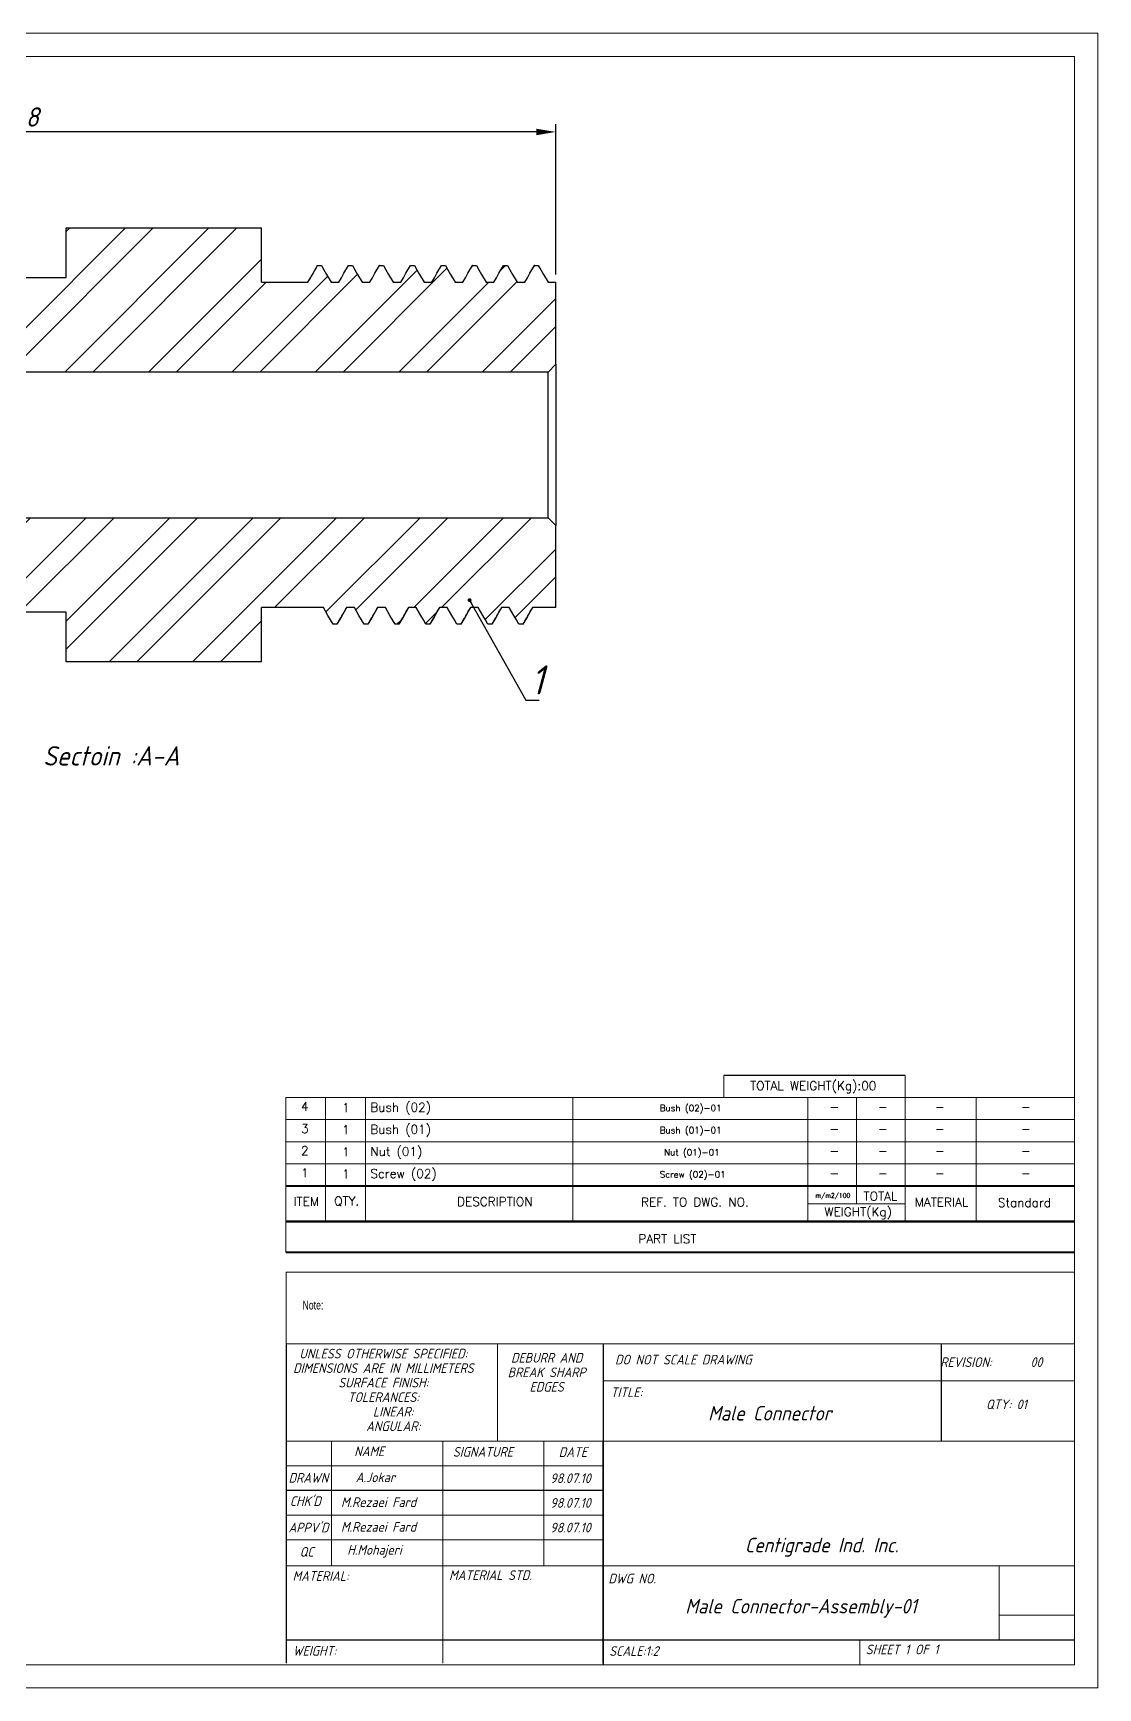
# Model space of a CAD drawing. Header units: millimetres. Extents: x 2776 to 3011, y 762 to 815.
# Drawn here: x 2817.9 to 2852.2, y 761.5 to 815 of the extents above; entities that cross this region are included whole.
import ezdxf
from ezdxf.enums import TextEntityAlignment as Align

# ---------------------------------------------------------------- set-up
doc = ezdxf.new("R2010")
doc.units = ezdxf.units.MM
doc.linetypes.add('SLD-Solid', pattern=[0])
doc.layers.add('title', color=7, linetype='Continuous', lineweight=15)
doc.styles.add('GENISO', font='geniso.shx', dxfattribs={"oblique": 15})
doc.styles.add('SLDTEXTSTYLE0', font='TXT', dxfattribs={"width": 0.75})
doc.styles.add('TITLE', font='romans.shx', dxfattribs={"height": 2.5})
doc.dimstyles.new('Scale', dxfattribs={"dimscale": 0.25, "dimtxt": 2.5, "dimasz": 2.5, "dimexe": 1, "dimexo": 1, "dimgap": 0.2, "dimtad": 1, "dimdec": 1, "dimzin": 0, "dimtxsty": 'GENISO', "dimcen": 2.5, "dimclrd": 1, "dimclre": 1, "dimclrt": 7, "dimadec": 0, "dimazin": 0, "dimtfac": 1, "dimtdec": 1, "dimtmove": 0, "dimatfit": 3, "dimfxl": 1, "dimtzin": 0, "dimlwd": -1, "dimlwe": -1, "dimarcsym": 0})
pattern_1 = [(45, (2775.9276, 755.676), (-1.34704, 1.34704), []), (45, (2776.8256, 755.676), (-1.34704, 1.34704), [])]

# ---------------------------------------------------------------- blocks, each defined once
blk = doc.blocks.new('*D14')
at = {"color": 1, "transparency": 16777216}
for p, q in [((2799.921, 809.316), (2799.921, 812.016)), ((2834.721, 807.166), (2834.721, 812.016)), ((2834.096, 811.766), (2800.546, 811.766))]:
    blk.add_line(p, q, dxfattribs=at)
for points in [[(2800.546, 811.87), (2800.546, 811.661), (2799.921, 811.766)], [(2834.096, 811.87), (2834.096, 811.661), (2834.721, 811.766)]]:
    blk.add_solid(points, dxfattribs=at)
at = {"layer": 'Defpoints', "color": 0, "transparency": 16777216}
for p in [(2799.921, 811.766), (2799.921, 809.066), (2834.721, 806.916)]:
    blk.add_point(p, dxfattribs=at)
at = {"color": 7, "transparency": 16777216, "insert": (2817.321, 812.175), "char_height": 0.625, "attachment_point": 5, "style": 'GENISO'}
blk.add_mtext('34,8', dxfattribs=at)

msp = doc.modelspace()

# ---------------------------------------------------------------- hatches: boundary and pattern name
at = {"linetype": 'Continuous', "lineweight": 18, "true_color": 0xf26722}
h = msp.add_hatch(dxfattribs=at)
h.set_pattern_fill('ANSI32', color=30, scale=0.2, style=0)
h.set_pattern_definition(pattern_1)
h.paths.add_polyline_path([(2826.721, 806.916), (2825.221, 806.916), (2825.221, 808.666), (2818.921, 808.666), (2818.921, 807.066), (2816.621, 807.066), (2816.23, 807.743), (2816.074, 807.743), (2815.683, 807.066), (2815.371, 807.066), (2814.98, 807.743), (2814.824, 807.743), (2814.433, 807.066), (2814.121, 807.066), (2813.73, 807.743), (2813.574, 807.743), (2813.183, 807.066), (2812.871, 807.066), (2812.48, 807.743), (2812.324, 807.743), (2811.933, 807.066), (2811.621, 807.066), (2811.23, 807.743), (2811.074, 807.743), (2810.683, 807.066), (2810.371, 807.066), (2809.98, 807.743), (2809.824, 807.743), (2809.433, 807.066), (2807.921, 807.066), (2807.921, 806.466), (2810.921, 805.741), (2817.421, 805.741), (2817.421, 804.016), (2834.471, 804.016), (2834.721, 804.266), (2834.721, 806.916), (2834.471, 806.916), (2834.158, 807.458), (2834.033, 807.458), (2833.721, 806.916), (2833.471, 806.916), (2833.158, 807.458), (2833.033, 807.458), (2832.721, 806.916), (2832.471, 806.916), (2832.158, 807.458), (2832.033, 807.458), (2831.721, 806.916), (2831.471, 806.916), (2831.158, 807.458), (2831.033, 807.458), (2830.721, 806.916), (2830.471, 806.916), (2830.158, 807.458), (2830.033, 807.458), (2829.721, 806.916), (2829.471, 806.916), (2829.158, 807.458), (2829.033, 807.458), (2828.721, 806.916), (2828.471, 806.916), (2828.158, 807.458), (2828.033, 807.458), (2827.721, 806.916), (2827.471, 806.916), (2827.158, 807.458), (2827.033, 807.458)], flags=0)
h = msp.add_hatch(dxfattribs=at)
h.set_pattern_fill('ANSI32', color=30, scale=0.2, style=0)
h.set_pattern_definition(pattern_1)
h.paths.add_polyline_path([(2818.921, 794.666), (2825.221, 794.666), (2825.221, 796.416), (2827.221, 796.416), (2827.533, 795.875), (2827.658, 795.875), (2827.971, 796.416), (2828.221, 796.416), (2828.533, 795.875), (2828.658, 795.875), (2828.971, 796.416), (2829.221, 796.416), (2829.533, 795.875), (2829.658, 795.875), (2829.971, 796.416), (2830.221, 796.416), (2830.533, 795.875), (2830.658, 795.875), (2830.971, 796.416), (2831.221, 796.416), (2831.533, 795.875), (2831.658, 795.875), (2831.971, 796.416), (2832.221, 796.416), (2832.533, 795.875), (2832.658, 795.875), (2832.971, 796.416), (2833.221, 796.416), (2833.533, 795.875), (2833.658, 795.875), (2833.971, 796.416), (2834.721, 796.416), (2834.721, 799.066), (2834.471, 799.316), (2817.421, 799.316), (2817.421, 797.591), (2810.921, 797.591), (2807.921, 796.866), (2807.921, 796.266), (2810.058, 796.266), (2810.449, 795.59), (2810.605, 795.59), (2810.996, 796.266), (2811.308, 796.266), (2811.699, 795.59), (2811.855, 795.59), (2812.246, 796.266), (2812.558, 796.266), (2812.949, 795.59), (2813.105, 795.59), (2813.496, 796.266), (2813.808, 796.266), (2814.199, 795.59), (2814.355, 795.59), (2814.746, 796.266), (2815.058, 796.266), (2815.449, 795.59), (2815.605, 795.59), (2815.996, 796.266), (2816.308, 796.266), (2816.699, 795.59), (2816.855, 795.59), (2817.246, 796.266), (2818.921, 796.266)], flags=0)

# ---------------------------------------------------------------- linework, layer by layer
at = {"color": 5, "linetype": 'Continuous', "lineweight": 25}
for p, q in [((2818.921, 807.066), (2818.921, 808.666)), ((2818.921, 808.666), (2825.221, 808.666)), ((2825.221, 806.916), (2825.221, 808.666)), ((2816.621, 807.066), (2818.921, 807.066)), ((2827.033, 807.458), (2827.026, 807.444)), ((2827.033, 807.458), (2827.158, 807.458)), ((2828.033, 807.458), (2828.158, 807.458)), ((2829.033, 807.458), (2829.158, 807.458)), ((2830.033, 807.458), (2830.158, 807.458)), ((2831.033, 807.458), (2831.158, 807.458)), ((2832.033, 807.458), (2832.158, 807.458)), ((2833.033, 807.458), (2833.158, 807.458)), ((2834.033, 807.458), (2834.158, 807.458)), ((2825.221, 806.916), (2826.721, 806.916)), ((2827.471, 806.916), (2827.721, 806.916)), ((2828.471, 806.916), (2828.721, 806.916)), ((2829.471, 806.916), (2829.721, 806.916)), ((2830.471, 806.916), (2830.721, 806.916)), ((2831.471, 806.916), (2831.721, 806.916)), ((2832.471, 806.916), (2832.721, 806.916)), ((2833.471, 806.916), (2833.721, 806.916)), ((2834.471, 806.916), (2834.721, 806.916)), ((2834.721, 804.266), (2834.721, 806.916)), ((2834.471, 804.016), (2817.421, 804.016)), ((2834.471, 804.016), (2834.721, 804.266)), ((2834.471, 799.316), (2834.471, 804.016)), ((2834.721, 804.266), (2834.721, 799.066)), ((2817.421, 799.316), (2834.471, 799.316)), ((2834.721, 799.066), (2834.471, 799.316)), ((2834.721, 796.416), (2834.721, 799.066)), ((2827.221, 796.416), (2825.221, 796.416)), ((2825.221, 794.666), (2825.221, 796.416)), ((2828.221, 796.416), (2827.971, 796.416)), ((2829.221, 796.416), (2828.971, 796.416)), ((2830.221, 796.416), (2829.971, 796.416)), ((2831.221, 796.416), (2830.971, 796.416)), ((2832.221, 796.416), (2831.971, 796.416)), ((2833.221, 796.416), (2832.971, 796.416)), ((2834.721, 796.416), (2833.971, 796.416)), ((2818.921, 796.266), (2817.246, 796.266)), ((2818.921, 794.666), (2818.921, 796.266)), ((2827.658, 795.875), (2827.533, 795.875)), ((2828.658, 795.875), (2828.533, 795.875)), ((2829.658, 795.875), (2829.533, 795.875)), ((2830.658, 795.875), (2830.533, 795.875)), ((2831.658, 795.875), (2831.533, 795.875)), ((2831.665, 795.885), (2831.658, 795.875)), ((2832.658, 795.875), (2832.533, 795.875)), ((2833.658, 795.875), (2833.533, 795.875)), ((2833.665, 795.882), (2833.658, 795.875)), ((2825.221, 794.666), (2818.921, 794.666))]:
    msp.add_line(p, q, dxfattribs=at)
msp.add_line((2845.999, 781.316), (2840.148, 781.316))
at = {"color": 7, "linetype": 'SLD-Solid', "lineweight": 15}
for p, q in [((2826.018, 774.965), (2851.466, 774.965)), ((2826.018, 774.965), (2826.018, 772.651)), ((2826.018, 772.651), (2851.466, 772.651)), ((2832.839, 772.651), (2832.839, 769.512)), ((2851.466, 771.456), (2836.25, 771.456)), ((2851.466, 769.512), (2826.018, 769.512)), ((2827.479, 769.512), (2827.479, 765.483)), ((2831.076, 769.512), (2831.076, 762.344)), ((2834.338, 769.512), (2834.338, 765.483)), ((2836.25, 768.716), (2826.018, 768.716)), ((2836.25, 767.123), (2826.018, 767.123)), ((2836.25, 766.326), (2826.018, 766.326)), ((2827.967, 765.483), (2826.018, 765.483)), ((2827.967, 765.483), (2851.466, 765.483)), ((2849.03, 763.094), (2849.03, 765.483)), ((2851.466, 763.89), (2849.03, 763.89)), ((2844.533, 762.297), (2844.533, 763.094))]:
    msp.add_line(p, q, dxfattribs=at)
at = {"color": 7}
for p, q in [((2826.018, 772.651), (2826.018, 762.344)), ((2836.25, 772.651), (2836.25, 762.297)), ((2847.173, 769.512), (2847.173, 772.651)), ((2836.25, 762.344), (2836.25, 769.512)), ((2836.25, 767.919), (2826.018, 767.919)), ((2826.018, 763.094), (2851.466, 763.094))]:
    msp.add_line(p, q, dxfattribs=at)
at = {"color": 7, "linetype": 'SLD-Solid', "lineweight": 15}
for points in [[(2775.757, 814.956), (2852.216, 814.956), (2852.216, 761.548), (2775.757, 761.548)], [(2776.507, 814.206), (2851.466, 814.206), (2851.466, 762.297), (2776.507, 762.297)]]:
    msp.add_lwpolyline(points, close=True, dxfattribs=at)
at = {"color": 5, "linetype": 'Continuous', "lineweight": 25, "flags": 128}
for points in [[(2826.721, 806.916), (2826.804, 807.06), (2826.887, 807.204), (2827.033, 807.458)], [(2827.158, 807.458), (2827.241, 807.314), (2827.324, 807.17), (2827.471, 806.916)], [(2827.721, 806.916), (2827.804, 807.06), (2827.887, 807.204), (2828.033, 807.458)], [(2828.158, 807.458), (2828.241, 807.314), (2828.324, 807.17), (2828.471, 806.916)], [(2828.721, 806.916), (2828.804, 807.06), (2828.887, 807.204), (2829.033, 807.458)], [(2829.158, 807.458), (2829.241, 807.314), (2829.324, 807.17), (2829.471, 806.916)], [(2829.721, 806.916), (2829.804, 807.06), (2829.887, 807.204), (2830.033, 807.458)], [(2830.158, 807.458), (2830.241, 807.314), (2830.324, 807.17), (2830.471, 806.916)], [(2830.721, 806.916), (2830.804, 807.06), (2830.887, 807.204), (2831.033, 807.458)], [(2831.158, 807.458), (2831.241, 807.314), (2831.324, 807.17), (2831.471, 806.916)], [(2831.721, 806.916), (2831.804, 807.06), (2831.887, 807.204), (2832.033, 807.458)], [(2832.158, 807.458), (2832.241, 807.314), (2832.324, 807.17), (2832.471, 806.916)], [(2832.721, 806.916), (2832.804, 807.06), (2832.887, 807.204), (2833.033, 807.458)], [(2833.158, 807.458), (2833.241, 807.314), (2833.324, 807.17), (2833.471, 806.916)], [(2833.721, 806.916), (2833.804, 807.06), (2833.887, 807.204), (2834.033, 807.458)], [(2834.158, 807.458), (2834.241, 807.314), (2834.324, 807.17), (2834.471, 806.916)], [(2827.533, 795.875), (2827.45, 796.019), (2827.367, 796.163), (2827.221, 796.416)], [(2827.971, 796.416), (2827.888, 796.273), (2827.805, 796.129), (2827.658, 795.875)], [(2828.533, 795.875), (2828.45, 796.019), (2828.367, 796.163), (2828.221, 796.416)], [(2828.971, 796.416), (2828.888, 796.273), (2828.805, 796.129), (2828.658, 795.875)], [(2829.533, 795.875), (2829.45, 796.019), (2829.367, 796.163), (2829.221, 796.416)], [(2829.971, 796.416), (2829.888, 796.273), (2829.805, 796.129), (2829.658, 795.875)], [(2830.533, 795.875), (2830.45, 796.019), (2830.367, 796.163), (2830.221, 796.416)], [(2830.971, 796.416), (2830.888, 796.273), (2830.805, 796.129), (2830.658, 795.875)], [(2831.533, 795.875), (2831.45, 796.019), (2831.367, 796.163), (2831.221, 796.416)], [(2831.971, 796.416), (2831.888, 796.273), (2831.805, 796.129), (2831.658, 795.875)], [(2832.533, 795.875), (2832.45, 796.019), (2832.367, 796.163), (2832.221, 796.416)], [(2832.971, 796.416), (2832.888, 796.273), (2832.805, 796.129), (2832.658, 795.875)], [(2833.533, 795.875), (2833.45, 796.019), (2833.367, 796.163), (2833.221, 796.416)], [(2833.971, 796.416), (2833.888, 796.273), (2833.805, 796.129), (2833.658, 795.875)]]:
    msp.add_lwpolyline(points, dxfattribs=at)
at = {"color": 5, "linetype": 'Continuous', "lineweight": 25}
for points, knots in [([(2827.026, 807.452), (2826.974, 807.361), (2826.871, 807.183), (2826.768, 807.005), (2826.717, 806.916)], [0, 0, 0, 0, 0.506253, 1, 1, 1, 1]), ([(2829.033, 807.458), (2829.028, 807.457), (2829.022, 807.457), (2829.016, 807.419), (2829.016, 807.418)], [0, 0, 0, 0, 0.96273, 1, 1, 1, 1]), ([(2832.033, 807.458), (2832.028, 807.456), (2832.023, 807.454), (2832.017, 807.42), (2832.015, 807.415)], [0, 0, 0, 0, 0.835568, 1, 1, 1, 1]), ([(2834.033, 807.458), (2834.028, 807.457), (2834.022, 807.456), (2834.016, 807.419), (2834.016, 807.417)], [0, 0, 0, 0, 0.9397544, 1, 1, 1, 1]), ([(2827.665, 795.881), (2827.717, 795.971), (2827.821, 796.15), (2827.924, 796.328), (2827.975, 796.416)], [0, 0, 0, 0, 0.506145, 1, 1, 1, 1]), ([(2828.665, 795.881), (2828.717, 795.971), (2828.821, 796.15), (2828.924, 796.328), (2828.975, 796.416)], [0, 0, 0, 0, 0.506145, 1, 1, 1, 1]), ([(2829.665, 795.881), (2829.717, 795.971), (2829.821, 796.15), (2829.924, 796.328), (2829.975, 796.416)], [0, 0, 0, 0, 0.506145, 1, 1, 1, 1]), ([(2830.665, 795.881), (2830.717, 795.971), (2830.821, 796.15), (2830.924, 796.328), (2830.975, 796.416)], [0, 0, 0, 0, 0.506145, 1, 1, 1, 1]), ([(2831.665, 795.881), (2831.717, 795.971), (2831.821, 796.15), (2831.924, 796.328), (2831.975, 796.416)], [0, 0, 0, 0, 0.506145, 1, 1, 1, 1]), ([(2832.665, 795.881), (2832.717, 795.971), (2832.821, 796.15), (2832.924, 796.328), (2832.975, 796.416)], [0, 0, 0, 0, 0.506145, 1, 1, 1, 1]), ([(2833.665, 795.881), (2833.717, 795.971), (2833.821, 796.15), (2833.924, 796.328), (2833.975, 796.416)], [0, 0, 0, 0, 0.5061432, 1, 1, 1, 1])]:
    msp.add_open_spline(points, degree=3, knots=knots, dxfattribs=at)
at = {"layer": 'title', "color": 7}
for p, q in [((2840.148, 780.602), (2840.148, 781.316)), ((2845.999, 781.316), (2845.999, 780.602)), ((2844.428, 780.602), (2844.428, 777.175)), ((2844.428, 777.746), (2844.428, 777.175)), ((2842.858, 777.175), (2845.999, 777.175))]:
    msp.add_line(p, q, dxfattribs=at)
at = {"layer": 'title', "color": 0}
for p, q in [((2826.01, 775.605), (2826.01, 780.602)), ((2851.466, 780.602), (2826.01, 780.602)), ((2827.295, 780.602), (2827.295, 776.604)), ((2828.58, 780.602), (2828.58, 776.604)), ((2835.271, 780.602), (2835.271, 776.604)), ((2842.858, 780.602), (2842.858, 776.604)), ((2845.999, 780.602), (2845.999, 776.604)), ((2848.283, 780.602), (2848.283, 776.604)), ((2851.466, 779.888), (2826.01, 779.888)), ((2851.466, 779.174), (2826.01, 779.174)), ((2851.466, 778.46), (2826.01, 778.46))]:
    msp.add_line(p, q, dxfattribs=at)
at = {"layer": 'title', "color": 0, "const_width": 0.0714}
for points in [[(2851.466, 777.746), (2826.01, 777.746)], [(2851.466, 776.604), (2826.01, 776.604)], [(2851.466, 775.605), (2826.01, 775.605)]]:
    msp.add_lwpolyline(points, dxfattribs=at)

# ---------------------------------------------------------------- texts
at = {"color": 7, "attachment_point": 5, "style": 'GENISO'}
for s, insert, char_height in [('1', (2834.124, 794.081), 0.938), ('Sectoin :A-A', (2820.375, 791.628), 0.625), ('UNLESS OTHERWISE SPECIFIED:', (2829.158, 772.336), 0.31233), ('DEBURR AND', (2834.427, 772.201), 0.3123), ('DO NOT SCALE DRAWING', (2838.838, 772.142), 0.31233), ('DIMENSIONS ARE IN MILLIMETERS', (2829.158, 771.868), 0.31233), ('BREAK SHARP', (2834.427, 771.732), 0.31233), ('REVISION:       00', (2848.778, 772.061), 0.31233), ('SURFACE FINISH:', (2829.158, 771.399), 0.31233), ('EDGES', (2834.427, 771.264), 0.3123), ('TITLE:', (2837.004, 771.088), 0.3123), ('TOLERANCES:', (2829.158, 770.931), 0.31233), ('\\pxi-3,l4,t4;QTY:^I01', (2849.11, 770.699), 0.31233), ('ANGULAR:', (2829.475, 769.994), 0.3123), ('LINEAR:', (2829.475, 770.462), 0.3123), ('Male Connector', (2841.628, 770.412), 0.4685), ('NAME', (2828.702, 769.184), 0.3123), ('SIGNATURE', (2832.37, 769.165), 0.3123), ('DATE', (2835.274, 769.158), 0.3123), ('DRAWN', (2826.737, 768.328), 0.3123), ('A.Jokar', (2828.899, 768.344), 0.3123), ('98.07.10', (2835.196, 768.314), 0.3123), ("CHK'D", (2826.64, 767.574), 0.3123), ('M.Rezaei Fard', (2829.003, 767.541), 0.31233), ('98.07.10', (2835.196, 767.518), 0.3123), ("APPV'D", (2826.741, 766.721), 0.3123), ('M.Rezaei Fard', (2829.003, 766.745), 0.31233), ('98.07.10', (2835.196, 766.722), 0.3123), ('QC', (2826.681, 765.939), 0.3123), ('H.Mohajeri', (2828.871, 765.955), 0.3123), ('Centigrade Ind. Inc.', (2843.302, 766.088), 0.4685), ('MATERIAL:', (2827.136, 765.158), 0.3123), ('MATERIAL STD.', (2832.613, 765.185), 0.31233), ('DWG NO.', (2837.186, 765.076), 0.3123), ('Male Connector-Assembly-01', (2842.636, 764.115), 0.4685), ('WEIGHT:', (2826.937, 762.744), 0.3123), ('SCALE:1:2', (2837.243, 762.737), 0.3123), ('SHEET 1 OF 1', (2845.899, 762.788), 0.31233)]:
    msp.add_mtext(s, dxfattribs=dict(at, insert=insert, char_height=char_height))
at = {"color": 7, "linetype": 'Continuous', "lineweight": 15, "insert": (2826.548, 774.041), "char_height": 0.2811, "attachment_point": 1, "style": 'SLDTEXTSTYLE0'}
msp.add_mtext('Note:', dxfattribs=at)
at = {"layer": 'title', "color": 7, "style": 'TITLE'}
for s, height, p in [('TOTAL WEIGHT(Kg):00', 0.28556, (2843.03, 780.964)), ('m/m2/100', 0.1428, (2843.662, 777.431)), ('TOTAL', 0.2856, (2845.199, 777.416))]:
    msp.add_text(s, height=height, dxfattribs=at).set_placement(p, align=Align.MIDDLE)
at = {"layer": 'title', "style": 'TITLE'}
for s, p in [('4', (2826.499, 780.169)), ('3', (2826.499, 779.455)), ('2', (2826.499, 778.742)), ('1', (2826.499, 778.028))]:
    msp.add_text(s, height=0.286, dxfattribs=at).set_placement(p)
for p in [(2827.95, 780.276), (2827.95, 779.562), (2827.95, 778.848), (2827.95, 778.134)]:
    msp.add_text('1', height=0.286, dxfattribs=at).set_placement(p, align=Align.MIDDLE)
at = {"layer": 'title', "color": 7, "style": 'TITLE'}
for s, height, p in [('Bush (02)', 0.2856, (2828.737, 780.145)), ('Bush (02)-01', 0.2056, (2838.078, 780.159)), ('Bush (01)', 0.2856, (2828.737, 779.431)), ('Bush (01)-01', 0.2056, (2838.078, 779.445)), ('Nut (01)', 0.2856, (2828.737, 778.717)), ('Nut (01)-01', 0.2056, (2838.218, 778.731)), ('Screw (02)', 0.2856, (2828.737, 778.004)), ('Screw (02)-01', 0.2056, (2838.077, 778.017))]:
    msp.add_text(s, height=height, dxfattribs=at).set_placement(p)
at = {"layer": 'title', "color": 0, "style": 'TITLE'}
for s, height, p in [('-', 0.286, (2843.709, 780.304)), ('-', 0.286, (2845.274, 780.304)), ('-', 0.286, (2847.116, 780.304)), ('-', 0.286, (2849.889, 780.304)), ('-', 0.286, (2843.709, 779.59)), ('-', 0.286, (2843.709, 779.59)), ('-', 0.286, (2845.274, 779.59)), ('-', 0.286, (2845.274, 779.59)), ('-', 0.286, (2847.116, 779.59)), ('-', 0.286, (2849.889, 779.59)), ('-', 0.286, (2843.709, 778.876)), ('-', 0.286, (2845.274, 778.876)), ('-', 0.286, (2847.116, 778.876)), ('-', 0.286, (2849.889, 778.876)), ('-', 0.286, (2843.709, 778.162)), ('-', 0.286, (2845.274, 778.162)), ('-', 0.286, (2847.116, 778.162)), ('-', 0.286, (2849.889, 778.162)), ('ITEM', 0.2856, (2826.67, 777.248)), ('QTY.', 0.2856, (2827.974, 777.248)), ('DESCRIPTION', 0.28556, (2832.753, 777.243)), ('REF. TO DWG. NO.', 0.28556, (2839.21, 777.225)), ('WEIGHT(Kg)', 0.2856, (2844.481, 776.893)), ('MATERIAL', 0.2856, (2847.17, 777.225)), ('Standard', 0.2856, (2849.845, 777.21)), ('PART LIST', 0.2856, (2838.322, 776.041))]:
    msp.add_text(s, height=height, dxfattribs=at).set_placement(p, align=Align.MIDDLE)

# ---------------------------------------------------------------- dimensions: what is measured, and where the dimension line sits
at = {"color": 5}
dim = msp.add_linear_dim(base=(2799.921, 811.766), p1=(2834.721, 806.916), p2=(2799.921, 809.066), dimstyle='Scale', dxfattribs=at)
dim.commit()
dim.dimension.update_dxf_attribs({"geometry": '*D14', "text_midpoint": (2817.321, 812.175)})

# ---------------------------------------------------------------- leaders
msp.add_leader([(2831.94, 796.655), (2833.753, 793.422), (2834.187, 793.422)], dimstyle='Scale', override={"dimasz": 0.5, "dimldrblk": 'DOT'})

doc.saveas('drawing.dxf')
